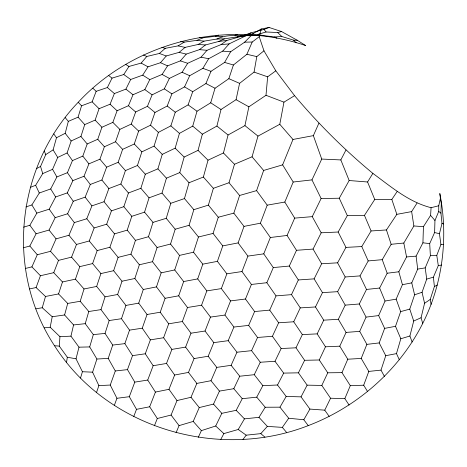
<?xml version="1.0" encoding="UTF-8"?>
<svg xmlns="http://www.w3.org/2000/svg" width="467" height="467" viewBox="0 0 467 467"><rect width="100%" height="100%" fill="white"/><g stroke="black" fill="none" stroke-linecap="round" stroke-linejoin="round"><path stroke-width="0.7" d="M422.723 323.421L421.065 317.735L424.579 303.27L422.045 292.284L426.715 279.097L425.198 267.883L430.387 255.659L429.698 243.605L434.614 232.513L434.952 220.494L438.723 211.417L438.752 205.766L440.399 198.352L439.821 193.519C448.454 237.218 442.815 283.551 422.723 323.421C399.046 370.273 357.185 406.955 308.249 425.612C218.048 460.859 106.99 428.257 54.505 345.72C4.95 270.656 16.182 166.719 78.228 102.273C134.706 41.248 227.131 18.925 305.64 45.55L297.251 40.255L281.572 31.563L269.097 27.471L261.222 28.983L253.161 33.589L245.455 35.965L229.128 43.88L221.049 44.61L207.004 50.302L201.043 57.172L187.676 63.29L182.095 72.245L169.375 78.409L164.302 88.864L152.096 94.854L147.444 106.307L135.663 111.992L131.28 124.053L119.856 129.394L115.542 141.764L104.392 146.749L99.92 159.212L88.905 163.853L84.007 176.263L72.875 180.595L67.289 192.9L55.649 196.969L49.216 209.193L36.852 213.098L29.87 225.269L23.578 227.166M412.127 342.002L409.892 336.007L413.709 321.033L409.769 309.107L414.597 294.8L411.754 282.868L417.696 269.097L416.091 256.132L422.927 242.817L423.441 226.658L430.597 215.386L431.076 207.692L438.752 205.766M431.088 304.402L430.224 299.464L434.392 286.522L433.399 277.176L438.285 265.618L436.779 255.356L440.93 244.51L439.447 233.751L441.992 223.477L440.924 213.168L441.286 203.46L440.399 198.352M80.528 378.036L82.42 371.72L76.016 358.814L67.318 357.226L59.28 346.117L59.945 336.684L50.179 327.244L44.26 327.84M154.396 425.805L157.315 418.508L149.673 406.78L155.418 392.076L168.978 389.315L174.646 375.024L166.515 363.449L171.885 349.398L163.602 337.734L168.692 323.806L160.234 312.225L165.09 298.285L156.48 286.89L161.173 272.833L152.499 261.701L157.087 247.481L148.465 236.728L152.995 222.391L166.252 218.305L170.788 203.314L184.453 198.568L189.03 182.749L203.373 177.04L208.031 160.181L223.454 152.983L228.065 134.992L244.936 125.623L248.876 106.809L265.997 95.297L267.644 76.833L275.81 70.809L263.96 50.81L259.214 36.718L261.222 28.983M66.542 362.392L67.318 357.226M29.514 288.927L36.087 287.549L40.425 275.734L53.746 272.681L62.479 281.951L75.444 279.161L79.781 266.634L92.606 263.575L97.165 250.598L109.903 247.247L114.514 233.856L127.217 230.149L131.787 216.32L144.554 212.158L149.049 197.833L162.008 193.075L166.439 178.172L179.766 172.597L184.15 157.052L198.043 150.362L202.351 134.187L216.916 126.055L221.002 109.506L236.057 99.693L239.583 83.354L254.054 72.087L256.792 56.618L263.96 50.81M174.646 375.024L188.487 372.409L194.079 358.557L208.189 356.251L213.793 342.632L228.194 340.671L233.914 327.046L224.948 315.056L230.564 300.9L221.364 288.6L226.863 273.831L217.412 261.357L222.771 245.887L213.075 233.43L218.276 217.231L208.387 205.118L213.378 188.312L229.017 182.737L234.475 164.261L252.057 156.801L257.982 136.113L279.786 124.286L283.959 102.15L294.578 95.653C318.319 123.825 344.477 149.889 372.864 173.38C390.967 186.689 408.8 202.083 431.076 207.692M50.179 327.244L52.222 316.737L42.246 307.747L35.866 308.81M76.016 358.814L78.993 347.174L70.949 336.152L73.57 324.944L64.598 314.968L52.222 316.737M36.391 168.704L40.547 166.439L45.76 154.6L53.104 149.878L56.495 137.747L65.199 133.305L68.322 121.362L78.071 117.17L81.562 105.805L92.133 101.824L96.167 91.322L107.392 87.527L112.022 78.141L123.773 74.533L128.956 66.46L141.157 63.086L146.784 56.466L159.37 53.46L165.271 48.329L178.12 45.883L184.109 42.158L196.992 40.337L204.026 41.143L216.91 39.035L224.353 38.854L245.309 35.591L257.924 34.4L266.05 31.978L277.655 32.532L281.572 31.563M64.598 314.968L67.703 303.439L58.562 293.936L45.492 296.475L36.087 287.549M42.246 307.747L45.492 296.475M53.746 272.681L58.503 260.382L71.579 257.13L76.489 244.451L89.25 240.978L94.147 227.966L106.674 224.195L111.438 210.85L123.843 206.683L128.443 192.982L140.871 188.294L145.319 174.203L157.91 168.85L162.253 154.367L175.148 148.162L179.439 133.369L192.731 126.113L197.01 111.234L210.699 102.798L215.024 88.245L228.848 78.666L233.407 65.001L246.897 54.271L252.209 42.024L259.214 36.718M96.506 392.513L98.87 385.625L92.6 372.187L96.908 359.035L89.699 346.928L93.33 334.623L85.239 323.66L88.777 311.518L80.207 301.273L84.031 288.974L75.444 279.161M399.338 359.783L396.477 353.612L400.809 338.756L395.514 326.31L400.657 311.623L396.15 299.16L402.42 284.695L398.83 271.776L406.564 256.949L403.815 243.044L413.873 225.975L411.643 211.604L417.037 203.052M213.793 342.632L205.048 331.021L210.483 317.087L201.557 305.208L206.823 290.894L197.704 278.91L202.801 264.153L193.519 252.221L198.446 236.985L189.071 225.316L193.828 209.665L208.387 205.118M194.079 358.557L185.609 347.109L190.974 333.199L182.346 321.547L187.489 307.502L178.698 295.815L183.648 281.543L174.728 269.949L179.515 255.396L170.537 244.048L175.183 229.215L166.252 218.305M25.323 268.478L31.919 266.873L37.267 254.743L50.535 251.31L56.058 238.865L68.947 235.263L74.346 222.584L86.786 218.766L91.917 205.859L104.042 201.721L108.864 188.563L120.86 183.998L125.425 170.589L137.45 165.487L141.845 151.857L154.052 146.107L158.389 132.365L170.869 125.856L175.265 112.22L188.102 104.877L192.713 91.695L205.929 83.535L210.979 71.323L224.621 62.409L230.575 51.796L244.661 42.17L253.161 33.589M114.298 405.484L116.943 398.287L110.253 385.047L115.302 370.967L108.221 358.393L112.722 345.072L105.04 333.403L109.155 320.549L100.989 309.615L105.046 296.843L96.657 286.44L100.895 273.574L92.606 263.575M30.256 187.36L35.644 185.294L42.736 173.596L52.567 169.328L57.715 157.432L67.073 152.978L71.171 140.97L80.931 136.463L84.72 124.596L95.134 120.107L99.068 108.694L110.066 104.229L114.374 93.558L125.909 89.127L130.69 79.489L142.721 75.14L148.01 66.822L160.514 62.712L166.24 55.982L179.124 52.351L185.09 47.389L198.142 44.458L205.41 44.966L218.766 41.452L226.857 40.46L240.552 36.554L251.007 32.842L263.96 29.415L269.097 27.471M58.562 293.936L62.479 281.951M349.077 405.012L344.839 398.62L350.303 385.654L341.984 372.631L327.764 372.8L319.27 359.981L325.487 346.794L317.175 333.882L302.342 334.582L293.714 321.786L278.63 322.79L269.716 310.117L254.608 311.542L245.479 299.02L251.409 284.444L241.988 271.537L247.895 256.097L238.123 242.898L244.002 226.378L233.833 213.145L239.606 195.475L256.587 190.618L263.633 170.449L282.623 164.863L292.972 139.458L313.369 135.628L318.908 123.148M133.696 416.663L136.504 409.337L129.318 396.699L134.794 382.129L127.468 369.631L132.529 355.626L124.864 343.636L129.528 330.134L121.496 318.704L125.915 305.424L117.626 294.49L121.986 281.216L113.639 270.702L118.087 257.358L109.903 247.247M155.418 392.076L147.724 380.05L153.158 365.719L145.29 353.788L150.362 339.865L142.26 328.19L147.041 314.489L138.717 303.147L143.299 289.493L134.852 278.495L139.364 264.766L130.935 254.147L135.459 240.33L148.465 236.728M384.434 376.425L380.996 370.121L385.748 355.696L379.204 342.918L384.639 328.383L378.655 315.581L385.024 301.034L379.636 288.034L387.166 273.23L382.245 259.67L391.148 244.294L386.448 229.951L396.833 214.341L411.643 211.604M23.35 247.784L29.847 246.01L36.099 233.769L49.047 230.062L55.182 217.651L67.598 213.781L73.272 201.248L85.146 197.15L90.3 184.459L101.888 180.023L106.616 167.174L118.151 162.312L122.611 149.352L134.268 144.011L138.629 131.069L150.537 125.191L154.968 112.477L167.209 106.032L171.897 93.861L184.558 86.891L189.69 75.718L202.882 68.334L208.661 58.743L222.701 51.131L229.128 43.88M25.918 206.934L31.879 204.943L39.292 193.005L50.699 188.942L56.875 176.952L67.411 172.685L72.455 160.595L82.817 156.106L87.201 143.97L97.761 139.265L101.911 127.263L112.856 122.383L117.089 110.755L128.466 105.711L132.99 94.743L144.828 89.582L149.784 79.612L162.113 74.434L167.554 65.859L180.39 60.879L186.228 54.108L199.479 49.642L205.41 44.966M367.599 391.603L363.688 385.205L368.807 371.417L361.224 358.434L366.869 344.366L359.713 331.36L366.052 317.111L359.286 303.988L366.49 289.452L359.999 275.904L368.2 260.925L361.779 246.558L371.09 230.967L364.458 215.375L374.744 199.467L367.576 181.99L372.864 173.38M269.716 310.117L276.026 295.885L266.85 282.716L273.288 267.585L263.756 253.85L270.352 237.505L260.37 223.203L267.2 205.153L256.587 190.618M157.315 418.508L171.08 415.052L176.999 400.569L191.009 397.283L196.835 383.419L211.002 380.704L216.764 367.395L231.136 365.311L236.956 352.217L251.573 350.664L260.282 362.246L275.01 361.283L283.667 373.11L298.431 372.829L307.134 385.147L321.816 385.433L330.56 398.234L344.839 398.62M293.714 321.786L300.269 307.887L291.501 294.642L298.337 279.955L289.307 266.05L296.487 250.3L287.071 235.461L294.689 218.118L284.812 202.059L293.194 182.025L282.623 164.863M176.059 432.722L179.059 425.624L193.221 421.421L199.251 407.574L213.512 404.101L219.443 391.101L233.804 388.696L239.729 376.221L254.264 374.697L262.839 385.643L277.521 385.006L286.178 396.448L301.04 396.862L309.907 409.08L324.758 410.166L329.171 416.406M319.27 359.981L304.612 360.302L296.008 347.81L281.163 348.522L272.419 336.281L257.545 337.478L248.654 325.394L254.608 311.542M341.984 372.631L347.781 359.211L339.789 346.181L346.065 332.411L338.341 319.294L345.206 305.126L337.623 291.665L345.189 276.978L337.594 262.822L345.948 247.387L338.161 232.023L347.32 215.614L339.258 198.224L349.164 180.519L340.834 159.93L345.971 149.983M251.573 350.664L257.545 337.478M198.3 437.305L201.37 430.621L215.707 425.997L221.813 413.33L236.185 410.324L242.239 398.69L256.745 397.16L265.209 407.247L279.966 407.171L288.705 418.251L303.801 419.745L308.249 425.612M272.419 336.281L278.63 322.79M317.175 333.882L323.736 320.164L315.47 306.953L322.475 292.634L314.122 278.869L321.646 263.756L313.059 249.074L321.185 232.794L312.254 216.641L321.121 198.51L311.974 179.888L321.728 159.06L313.369 135.628M321.816 385.433L327.764 372.8M296.008 347.81L302.342 334.582M275.01 361.283L281.163 348.522M254.264 374.697L260.282 362.246M324.758 410.166L330.56 398.234M298.431 372.829L304.612 360.302M277.521 385.006L283.667 373.11M301.04 396.862L307.134 385.147M220.739 439.529L223.856 433.598L238.234 429.477L244.445 418.87L258.969 417.329L265.209 407.247M256.745 397.16L262.839 385.643M303.801 419.745L309.907 409.08M279.966 407.171L286.178 396.448M396.833 214.341L391.831 199.444L397.189 191.47M258.969 417.329L267.352 426.383L282.337 427.387L288.705 418.251M242.968 439.447L246.191 435.174L260.796 433.627L267.352 426.383M221.049 44.61L226.857 40.46M424.579 303.27L430.224 299.464M198.142 44.458L204.026 41.143M245.455 35.965L251.007 32.842M434.392 286.522L437.316 285.022M218.766 41.452L224.353 38.854M413.709 321.033L421.065 317.735M216.91 39.035C229.425 32.871 243.856 36.706 257.224 35.393M196.992 40.337L202.912 37.827L215.556 36.239L222.467 36.648M215.556 36.239L218.398 35.089M235.012 35.276L237.645 34.377M414.597 294.8L422.045 292.284M400.809 338.756L409.892 336.007M426.715 279.097L433.399 277.176M175.183 229.215L189.071 225.316M400.657 311.623L409.769 309.107M218.276 217.231L233.833 213.145M157.087 247.481L170.537 244.048M118.087 257.358L130.935 254.147M198.446 236.985L213.075 233.43M237.248 36.87L242.32 35.679M139.364 264.766L152.499 261.701M179.515 255.396L193.519 252.221M100.895 273.574L113.639 270.702M161.173 272.833L174.728 269.949M121.986 281.216L134.852 278.495M240.552 36.554L245.309 35.591M84.031 288.974L96.657 286.44M143.299 289.493L156.48 286.89M402.42 284.695L411.754 282.868M244.002 226.378L260.37 223.203M222.771 245.887L238.123 242.898M385.748 355.696L396.477 353.612M136.504 409.337L149.673 406.78M202.801 264.153L217.412 261.357M384.639 328.383L395.514 326.31M183.648 281.543L197.704 278.91M105.046 296.843L117.626 294.49M165.09 298.285L178.698 295.815M125.915 305.424L138.717 303.147M267.2 205.153L284.812 202.059M438.285 265.618L441.519 265.052M67.703 303.439L80.207 301.273M147.041 314.489L160.234 312.225M153.158 365.719L166.515 363.449M385.024 301.034L396.15 299.16M171.885 349.398L185.609 347.109M168.692 323.806L182.346 321.547M187.489 307.502L201.557 305.208M417.696 269.097L425.198 267.883M150.362 339.865L163.602 337.734M134.794 382.129L147.724 380.05M206.823 290.894L221.364 288.6M88.777 311.518L100.989 309.615M190.974 333.199L205.048 331.021M129.528 330.134L142.26 328.19M226.863 273.831L241.988 271.537M109.155 320.549L121.496 318.704M132.529 355.626L145.29 353.788M247.895 256.097L263.756 253.85M210.483 317.087L224.948 315.056M116.943 398.287L129.318 396.699M230.564 300.9L245.479 299.02M387.166 273.23L398.83 271.776M270.352 237.505L287.071 235.461M366.052 317.111L378.655 315.581M112.722 345.072L124.864 343.636M366.869 344.366L379.204 342.918M293.194 182.025L311.974 179.888M251.409 284.444L266.85 282.716M233.914 327.046L248.654 325.394M73.57 324.944L85.239 323.66M115.302 370.967L127.468 369.631M366.49 289.452L379.636 288.034M368.807 371.417L380.996 370.121M93.33 334.623L105.04 333.403M391.148 244.294L403.815 243.044M273.288 267.585L289.307 266.05M368.2 260.925L382.245 259.67M406.564 256.949L416.091 256.132M294.689 218.118L312.254 216.641M276.026 295.885L291.501 294.642M345.206 305.126L359.286 303.988M346.065 332.411L359.713 331.36M296.487 250.3L313.059 249.074M345.189 276.978L359.999 275.904M257.924 34.4L262.308 35.439L274.59 36.975L281.799 36.484L293.696 40.197L297.251 40.255M298.337 279.955L314.122 278.869M371.09 230.967L386.448 229.951M322.475 292.634L337.623 291.665M300.269 307.887L315.47 306.953M321.646 263.756L337.594 262.822M323.736 320.164L338.341 319.294M96.908 359.035L108.221 358.393M347.781 359.211L361.224 358.434M345.948 247.387L361.779 246.558M98.87 385.625L110.253 385.047M59.945 336.684L70.949 336.152M430.387 255.659L436.779 255.356M321.185 232.794L338.161 232.023M325.487 346.794L339.789 346.181M350.303 385.654L363.688 385.205M78.993 347.174L89.699 346.928M244.661 42.17L252.209 42.024M321.121 198.51L339.258 198.224M347.32 215.614L364.458 215.375M374.744 199.467L391.831 199.444M254.801 35.434L262.308 35.439M440.93 244.51L443.65 244.574M321.728 159.06L340.834 159.93M82.42 371.72L92.6 372.187M413.873 225.975L423.441 226.658M349.164 180.519L367.576 181.99M54.505 345.72L59.28 346.117M222.701 51.131L230.575 51.796M199.479 49.642L207.004 50.302M199.497 37.465L202.912 37.827M422.927 242.817L429.698 243.605M180.665 41.54L184.109 42.158M201.043 57.172L208.661 58.743M178.12 45.883L185.09 47.389M246.897 54.271L256.792 56.618M179.124 52.351L186.228 54.108M434.614 232.513L439.447 233.751M441.992 223.477L443.615 223.903M161.903 47.377L165.271 48.329M224.621 62.409L233.407 65.001M180.39 60.879L187.676 63.29M254.054 72.087L267.644 76.833M159.37 53.46L166.24 55.982M202.882 68.334L210.979 71.323M265.997 95.297L283.959 102.15M228.848 78.666L239.583 83.354M143.486 55.007L146.784 56.466M160.514 62.712L167.554 65.859M182.095 72.245L189.69 75.718M205.929 83.535L215.024 88.245M141.157 63.086L148.01 66.822M274.59 36.975L276.855 38.212M162.113 74.434L169.375 78.409M236.057 99.693L248.876 106.809M184.558 86.891L192.713 91.695M125.652 64.405L128.956 66.46M142.721 75.14L149.784 79.612M210.699 102.798L221.002 109.506M164.302 88.864L171.897 93.861M188.102 104.877L197.01 111.234M123.773 74.533L130.69 79.489M238.234 429.477L246.191 435.174M144.828 89.582L152.096 94.854M167.209 106.032L175.265 112.22M108.671 75.496L112.022 78.141M125.909 89.127L132.99 94.743M438.723 211.417L440.924 213.168M216.916 126.055L228.065 134.992M244.936 125.623L257.982 136.113M147.444 106.307L154.968 112.477M192.731 126.113L202.351 134.187M260.796 433.627L264.871 437.118M107.392 87.527L114.374 93.558M128.466 105.711L135.663 111.992M170.869 125.856L179.439 133.369M150.537 125.191L158.389 132.365M110.066 104.229L117.089 110.755M92.787 88.175L96.167 91.322M215.707 425.997L223.856 433.598M277.655 32.532L281.799 36.484M131.28 124.053L138.629 131.069M198.043 150.362L208.031 160.181M175.148 148.162L184.15 157.052M92.133 101.824L99.068 108.694M112.856 122.383L119.856 129.394M154.052 146.107L162.253 154.367M223.454 152.983L234.475 164.261M134.268 144.011L141.845 151.857M236.185 410.324L244.445 418.87M31.919 266.873L40.425 275.734M95.134 120.107L101.911 127.263M78.228 102.273L81.562 105.805M293.696 40.197L296.142 42.812M115.542 141.764L122.611 149.352M157.91 168.85L166.439 178.172M179.766 172.597L189.03 182.749M137.45 165.487L145.319 174.203M213.512 404.101L221.813 413.33M78.071 117.17L84.72 124.596M203.373 177.04L213.378 188.312M97.761 139.265L104.392 146.749M193.221 421.421L201.37 430.621M118.151 162.312L125.425 170.589M50.535 251.31L58.503 260.382M279.786 124.286L292.972 139.458M71.579 257.13L79.781 266.634M162.008 193.075L170.788 203.314M140.871 188.294L149.049 197.833M430.597 215.386L434.952 220.494M29.847 246.01L37.267 254.743M252.057 156.801L263.633 170.449M184.453 198.568L193.828 209.665M120.86 183.998L128.443 192.982M282.337 427.387L286.674 432.53M233.804 388.696L242.239 398.69M99.92 159.212L106.616 167.174M80.931 136.463L87.201 143.97M229.017 182.737L239.606 195.475M65.187 117.596L68.322 121.362M144.554 212.158L152.995 222.391M123.843 206.683L131.787 216.32M89.25 240.978L97.165 250.598M68.947 235.263L76.489 244.451M263.96 29.415L266.05 31.978M101.888 180.023L108.864 188.563M211.002 380.704L219.443 391.101M127.217 230.149L135.459 240.33M104.042 201.721L111.438 210.85M106.674 224.195L114.514 233.856M191.009 397.283L199.251 407.574M86.786 218.766L94.147 227.966M49.047 230.062L56.058 238.865M231.136 365.311L239.729 376.221M82.817 156.106L88.905 163.853M65.199 133.305L71.171 140.97M85.146 197.15L91.917 205.859M208.189 356.251L216.764 367.395M84.007 176.263L90.3 184.459M67.598 213.781L74.346 222.584M228.194 340.671L236.956 352.217M275.81 70.809L294.578 95.653M188.487 372.409L196.835 383.419M171.08 415.052L179.059 425.624M29.87 225.269L36.099 233.769M67.289 192.9L73.272 201.248M168.978 389.315L176.999 400.569M67.073 152.978L72.455 160.595M49.216 209.193L55.182 217.651M53.81 133.918L56.495 137.747M67.411 172.685L72.875 180.595M50.699 188.942L55.649 196.969M53.104 149.878L57.715 157.432M31.879 204.943L36.852 213.098M52.567 169.328L56.875 176.952M35.644 185.294L39.292 193.005M44.213 150.975L45.76 154.6M40.547 166.439L42.736 173.596"/></g></svg>
